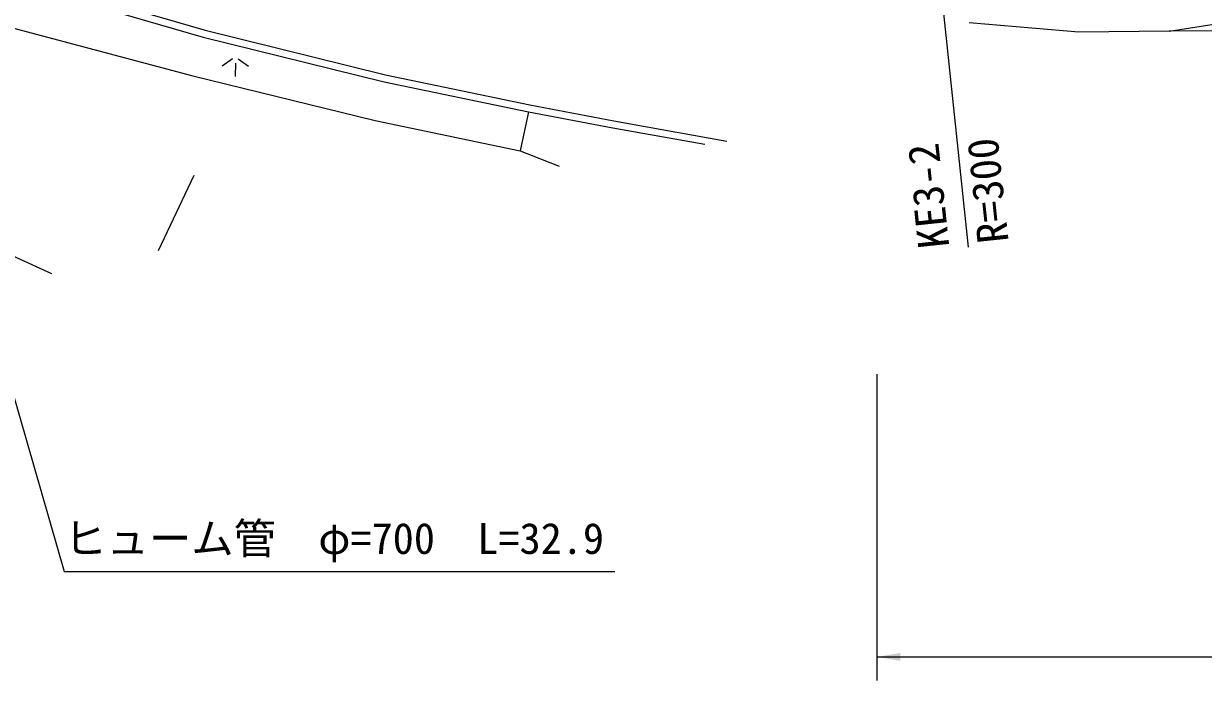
# Model space of a CAD drawing. Units: millimetres, scale not verified. Extents: x 40000 to 680000, y 20000 to 380000.
# Drawn here: x 161272 to 211422, y 245216 to 273148 of the extents above; entities that cross this region are included whole.
import ezdxf
from ezdxf.enums import TextEntityAlignment as Align

# ---------------------------------------------------------------- set-up
doc = ezdxf.new("R2010")
doc.units = ezdxf.units.MM
doc.header["$LTSCALE"] = 1000
for name, color, linetype, lineweight in [('M-BGD', 7, 'Continuous', 25), ('M-STR-HTXT', 7, 'Continuous', 13), ('M-STR-STRC', 7, 'Continuous', 25)]:
    doc.layers.add(name, color=color, linetype=linetype, lineweight=lineweight)
doc.styles.add('ＭＳ ゴシック', font='')
doc.styles.get('ＭＳ ゴシック').set_extended_font_data('MS Gothic')

# ---------------------------------------------------------------- blocks, each defined once
blk = doc.blocks.new('filled_arrow')
at = {"color": 0, "linetype": 'Continuous', "lineweight": -2}
blk.add_solid([(7.5, 1.25), (0, 0), (7.5, -1.25)], dxfattribs=at)

msp = doc.modelspace()

# ---------------------------------------------------------------- linework, layer by layer
at = {"layer": 'M-BGD'}
for p, q in [((160528, 273037), (168466, 270933)), ((170149, 271650), (169711, 271339)), ((170274, 271463), (170272, 270900)), ((170399, 271650), (170836, 271336)), ((182733, 269397), (182386, 267732)), ((182386, 267732), (184038, 267080)), ((167000, 263496), (168522, 266700)), ((154536, 266113), (162463, 262518))]:
    msp.add_line(p, q, dxfattribs=at)
for points in [[(257173, 277760), (249651, 276706), (233846, 274469), (215378, 272845), (209964, 272821), (206134, 272790), (201462, 273186)], [(158708, 275943), (161204, 275131), (168985, 272865), (176660, 270971), (182792, 269691), (186366, 269012), (191160, 268155)], [(158226, 275784), (161116, 274844), (168907, 272575), (176594, 270678), (182733, 269397), (186312, 268717), (190236, 268015)], [(209964, 272821), (210869, 272969), (211774, 273111)], [(168466, 270933), (176216, 269020), (182386, 267732)]]:
    msp.add_lwpolyline(points, dxfattribs=at)
at = {"layer": 'M-STR-HTXT'}
msp.add_line((198193, 294287), (201429, 263647), dxfattribs=at)
msp.add_lwpolyline([(154705, 278650), (162998, 249854), (186398, 249854)], dxfattribs=at)
at = {"layer": 'M-STR-STRC'}
for p, q in [((197537, 258233), (197537, 245216)), ((197537, 246216), (328582, 246216))]:
    msp.add_line(p, q, dxfattribs=at)

# ---------------------------------------------------------------- block references
at = {"layer": 'M-STR-STRC', "xscale": 133, "yscale": 133}
msp.add_blockref('filled_arrow', (197537, 246216), dxfattribs=at)

# ---------------------------------------------------------------- texts
at = {"layer": 'M-STR-HTXT', "style": 'ＭＳ ゴシック'}
for s, p in [('KE3-2', (201016, 263697)), ('R=300', (203539, 263921))]:
    msp.add_text(s, height=1320, rotation=96.03, dxfattribs=at).set_placement(p, align=Align.BOTTOM_LEFT)
msp.add_text('ヒューム管\u3000φ=700\u3000L=32.9', height=1320, dxfattribs=at).set_placement((162998, 251254), align=Align.MIDDLE_LEFT)

doc.saveas('drawing.dxf')
